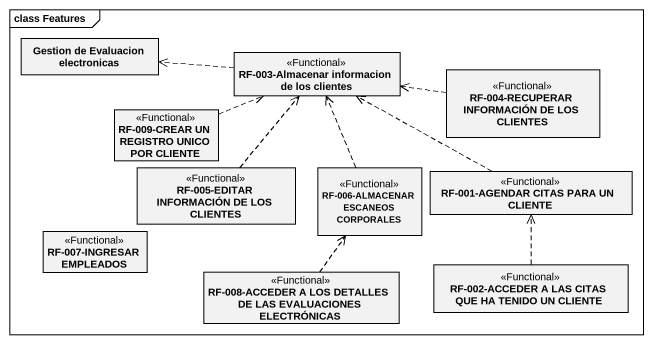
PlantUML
@startuml
mainframe class Features
hide circle
hide empty members
class "Gestion de Evaluacion electronicas" as Gestion_de_Evaluacion
class "RF-003-Almacenar informacion de los clientes" as RF_003_Almacenar <<Functional>>
class "RF-004-RECUPERAR INFORMACIÓN DE LOS CLIENTES" as RF_004_RECUPERAR <<Functional>>
class "RF-009-CREAR UN REGISTRO UNICO POR CLIENTE" as RF_009_CREAR_UN_REGISTRO <<Functional>>
class "RF-005-EDITAR INFORMACIÓN DE LOS CLIENTES" as RF_005_EDITAR_INFORMACIÓN <<Functional>>
class "RF-006-ALMACENAR ESCANEOS CORPORALES" as RF_006_ALMACENAR_ESCANEOS <<Functional>>
class "RF-001-AGENDAR CITAS PARA UN CLIENTE" as RF_001_AGENDAR_CITAS_PARA <<Functional>>
class "RF-007-INGRESAR EMPLEADOS" as RF_007_INGRESAR_EMPLEADOS <<Functional>>
class "RF-008-ACCEDER A LOS DETALLES DE LAS EVALUACIONES ELECTRÓNICAS" as RF_008_ACCEDER_A_LOS <<Functional>>
class "RF-002-ACCEDER A LAS CITAS QUE HA TENIDO UN CLIENTE" as RF_002_ACCEDER_A_LAS_CITAS <<Functional>>
RF_003_Almacenar .left.> Gestion_de_Evaluacion
RF_004_RECUPERAR .left.> RF_003_Almacenar
RF_009_CREAR_UN_REGISTRO .right.> RF_003_Almacenar
RF_005_EDITAR_INFORMACIÓN .up.> RF_003_Almacenar
RF_006_ALMACENAR_ESCANEOS .up.> RF_003_Almacenar
RF_001_AGENDAR_CITAS_PARA .left.> RF_003_Almacenar
RF_008_ACCEDER_A_LOS .up.> RF_006_ALMACENAR_ESCANEOS
RF_002_ACCEDER_A_LAS_CITAS .up.> RF_001_AGENDAR_CITAS_PARA
@enduml
